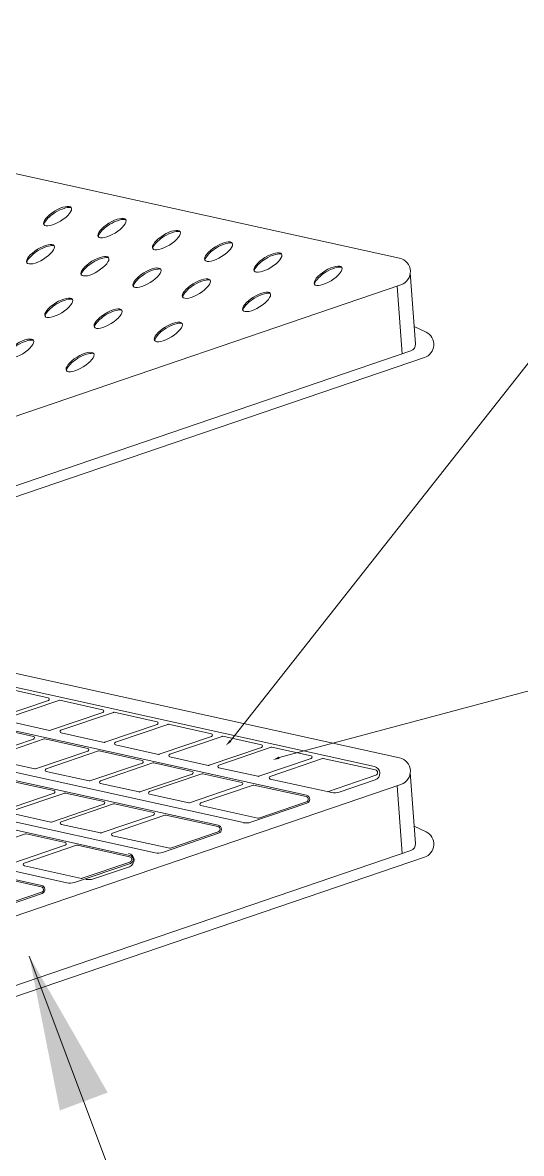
# Model space of a CAD drawing. Extents: x 2510 to 2649, y 709 to 759.
# Drawn here: x 2590.62 to 2593.18, y 741.07 to 746.89 of the extents above; entities that cross this region are included whole.
import ezdxf

# ---------------------------------------------------------------- set-up
doc = ezdxf.new("R2010")
doc.units = 0
doc.header["$MEASUREMENT"] = 0
doc.layers.get('0').update_dxf_attribs({"linetype": 'CONTINUOUS', "lineweight": 20})
doc.layers.add('DIM', color=3, linetype='CONTINUOUS', lineweight=9)
doc.styles.add('ROMANS', font='ROMANS.SHX', dxfattribs={"bigfont": 'gbcbig.shx'})
doc.dimstyles.new('汉博电子', dxfattribs={"dimtxt": 0.5, "dimasz": 0.8, "dimexe": 0.12, "dimexo": 0.19, "dimgap": 0.15, "dimtad": 1, "dimzin": 1, "dimdsep": 46, "dimtxsty": 'ROMANS', "dimcen": 2.13, "dimclrd": 3, "dimclre": 3, "dimclrt": 2, "dimazin": 2, "dimtfac": 1, "dimtmove": 0, "dimatfit": 3, "dimfxl": 1, "dimlwd": 13, "dimlwe": 13, "dimarcsym": 0})

msp = doc.modelspace()

# ---------------------------------------------------------------- linework, layer by layer
at = {"color": 141, "linetype": 'ByBlock'}
for p, q in [((2589.7536, 746.2996), (2592.5562, 745.6813)), ((2589.7536, 746.2996), (2592.5562, 745.6813)), ((2592.6119, 745.6071), (2592.6385, 745.2404)), ((2592.6119, 745.6071), (2592.6385, 745.2404)), ((2592.5639, 745.5444), (2588.5976, 744.1923)), ((2592.5639, 745.5444), (2588.5976, 744.1923)), ((2592.5447, 745.5379), (2592.57, 745.1889)), ((2592.5447, 745.5379), (2592.57, 745.1889)), ((2592.632, 745.3308), (2592.6927, 745.3011)), ((2592.632, 745.3308), (2592.6927, 745.3011)), ((2592.6145, 745.2041), (2588.6151, 743.8407)), ((2592.6145, 745.2041), (2588.6151, 743.8407)), ((2592.6845, 745.1697), (2588.6503, 743.7945)), ((2592.6845, 745.1697), (2588.6503, 743.7945)), ((2589.7536, 743.7266), (2592.5562, 743.1084)), ((2589.7123, 743.6628), (2592.4272, 743.0639)), ((2589.3125, 743.5265), (2592.0772, 742.9166)), ((2590.5268, 743.467), (2590.7477, 743.4183)), ((2590.7485, 743.4046), (2590.4785, 743.3125)), ((2590.8031, 743.405), (2590.5331, 743.3129)), ((2590.8069, 743.4052), (2591.0279, 743.3565)), ((2588.858, 743.3716), (2591.6227, 742.7617)), ((2588.9883, 743.385), (2591.7529, 742.7752)), ((2591.0286, 743.3428), (2590.7587, 743.2507)), ((2591.0833, 743.3432), (2590.8133, 743.2512)), ((2591.0871, 743.3434), (2591.308, 743.2947)), ((2590.5339, 743.2993), (2590.7548, 743.2505)), ((2591.3088, 743.281), (2591.0388, 743.1889)), ((2591.3634, 743.2814), (2591.0935, 743.1894)), ((2591.3672, 743.2816), (2591.5882, 743.2329)), ((2588.5338, 743.2301), (2591.2984, 742.6202)), ((2590.4503, 743.2682), (2590.6712, 743.2195)), ((2590.8141, 743.2375), (2591.035, 743.1887)), ((2591.5889, 743.2192), (2591.319, 743.1271)), ((2591.6436, 743.2196), (2591.3736, 743.1276)), ((2591.6474, 743.2198), (2591.845, 743.1762)), ((2588.4035, 743.2166), (2591.1682, 742.6068)), ((2590.672, 743.2058), (2590.402, 743.1138)), ((2590.7266, 743.2062), (2590.4567, 743.1142)), ((2590.7304, 743.2064), (2590.9514, 743.1577)), ((2591.0942, 743.1757), (2591.3151, 743.1269)), ((2591.8458, 743.1625), (2591.5758, 743.0705)), ((2591.8957, 743.164), (2591.6258, 743.0719)), ((2591.8996, 743.1642), (2592.1007, 743.1198)), ((2590.9521, 743.144), (2590.6822, 743.052)), ((2591.0068, 743.1444), (2590.7368, 743.0524)), ((2591.0106, 743.1446), (2591.2315, 743.0959)), ((2591.3744, 743.1139), (2591.572, 743.0703)), ((2592.1014, 743.1061), (2591.8315, 743.0141)), ((2592.1597, 743.1057), (2591.8897, 743.0137)), ((2592.1635, 743.1059), (2592.4323, 743.0467)), ((2587.9491, 743.0617), (2590.7137, 742.4518)), ((2588.0793, 743.0751), (2590.8439, 742.4653)), ((2590.4574, 743.1005), (2590.6783, 743.0518)), ((2591.2323, 743.0822), (2590.9623, 742.9902)), ((2591.2869, 743.0826), (2591.017, 742.9906)), ((2591.2907, 743.0828), (2591.4884, 743.0392)), ((2591.6266, 743.0582), (2591.8276, 743.0139)), ((2590.5561, 742.9897), (2590.777, 742.941)), ((2590.7376, 743.0387), (2590.9585, 742.99)), ((2591.4891, 743.0255), (2591.2192, 742.9335)), ((2591.5391, 743.027), (2591.2691, 742.935)), ((2591.5429, 743.0272), (2591.744, 742.9828)), ((2591.8905, 743), (2592.2074, 742.9301)), ((2592.4338, 743.0193), (2592.186, 742.9348)), ((2592.4311, 742.9954), (2592.2457, 742.9322)), ((2592.6119, 743.0342), (2592.6385, 742.6674)), ((2592.5639, 742.9714), (2588.5976, 741.6193)), ((2590.7778, 742.9273), (2590.5078, 742.8352)), ((2590.8324, 742.9277), (2590.5625, 742.8356)), ((2590.8363, 742.9279), (2591.0339, 742.8843)), ((2591.0177, 742.9769), (2591.2154, 742.9333)), ((2591.7448, 742.9692), (2591.4748, 742.8771)), ((2591.803, 742.9688), (2591.5331, 742.8767)), ((2591.8069, 742.969), (2592.0756, 742.9097)), ((2592.5447, 742.9649), (2592.57, 742.616)), ((2591.0347, 742.8706), (2590.7647, 742.7786)), ((2591.0846, 742.872), (2590.8147, 742.78)), ((2591.0884, 742.8723), (2591.2895, 742.8279)), ((2591.2699, 742.9213), (2591.471, 742.8769)), ((2592.0795, 742.8756), (2591.7912, 742.7773)), ((2592.0772, 742.8823), (2591.8313, 742.7985)), ((2590.5632, 742.822), (2590.7609, 742.7784)), ((2591.2903, 742.8142), (2591.0203, 742.7222)), ((2591.3485, 742.8138), (2591.0786, 742.7218)), ((2591.3524, 742.814), (2591.6211, 742.7548)), ((2591.5338, 742.863), (2591.8275, 742.7983)), ((2590.8154, 742.7663), (2591.0165, 742.722)), ((2592.632, 742.7578), (2592.6927, 742.7281)), ((2590.6301, 742.7171), (2590.3602, 742.6251)), ((2590.634, 742.7173), (2590.835, 742.673)), ((2591.0794, 742.7081), (2591.373, 742.6433)), ((2591.625, 742.7206), (2591.3367, 742.6224)), ((2591.6227, 742.7274), (2591.3768, 742.6436)), ((2590.8358, 742.6593), (2590.5658, 742.5672)), ((2590.8941, 742.6589), (2590.6241, 742.5669)), ((2590.8979, 742.6591), (2591.1667, 742.5998)), ((2592.6145, 742.6311), (2588.6151, 741.2677)), ((2592.6845, 742.5968), (2588.6503, 741.2215)), ((2590.6249, 742.5532), (2590.9185, 742.4884)), ((2591.1705, 742.5657), (2590.8822, 742.4674)), ((2591.1682, 742.5724), (2590.9223, 742.4886)), ((2591.1654, 742.5486), (2590.9801, 742.4854)), ((2590.4434, 742.5042), (2590.7122, 742.4449)), ((2590.716, 742.4108), (2590.4278, 742.3125)), ((2590.7137, 742.4175), (2590.4678, 742.3337))]:
    msp.add_line(p, q, dxfattribs=at)
at = {"linetype": 'ByBlock'}
for points in [[(2591.6865, 743.1962), (2594.6019, 746.895)], [(2591.9373, 743.11), (2596.7525, 744.3959)]]:
    msp.add_lwpolyline(points, dxfattribs=at)
at = {"color": 141, "linetype": 'ByBlock'}
for centre, radius, start, end in [((2592.5409, 745.6118), 0.0712, 288.82461, 77.56051), ((2592.5409, 745.6118), 0.0712, 288.82461, 77.56051), ((2592.6615, 745.2371), 0.0712, 288.82461, 63.98712), ((2592.6615, 745.2371), 0.0712, 288.82461, 63.98712), ((2592.603, 745.2378), 0.0356, 288.82461, 4.14915), ((2592.603, 745.2378), 0.0356, 288.82461, 4.14915), ((2590.7462, 743.4113), 0.00712, 288.82461, 77.56051), ((2590.8054, 743.3982), 0.00712, 77.56051, 108.82461), ((2591.0263, 743.3495), 0.00712, 288.82461, 77.56051), ((2591.0856, 743.3364), 0.00712, 77.56051, 108.82461), ((2591.3065, 743.2877), 0.00712, 288.82461, 77.56051), ((2591.3657, 743.2746), 0.00712, 77.56051, 108.82461), ((2590.6697, 743.2125), 0.00712, 288.82461, 77.56051), ((2590.7564, 743.2575), 0.00712, 257.56051, 288.82461), ((2590.8156, 743.2444), 0.00712, 108.82461, 257.56051), ((2591.5866, 743.2259), 0.00712, 288.82461, 77.56051), ((2591.6459, 743.2128), 0.00712, 77.56051, 108.82461), ((2590.7289, 743.1995), 0.00712, 77.56051, 108.82461), ((2591.0365, 743.1957), 0.00712, 257.56051, 288.82461), ((2591.0958, 743.1826), 0.00712, 108.82461, 257.56051), ((2591.8435, 743.1692), 0.00712, 288.82461, 77.56051), ((2591.898, 743.1572), 0.00712, 77.56051, 108.82461), ((2590.9498, 743.1507), 0.00712, 288.82461, 77.56051), ((2591.0091, 743.1377), 0.00712, 77.56051, 108.82461), ((2591.3167, 743.1339), 0.00712, 257.56051, 288.82461), ((2591.3759, 743.1208), 0.00712, 108.82461, 257.56051), ((2592.0991, 743.1129), 0.00712, 288.82461, 77.56051), ((2592.162, 743.099), 0.00712, 77.56051, 108.82461), ((2592.5409, 743.0388), 0.0712, 288.82461, 77.56051), ((2590.6799, 743.0587), 0.00712, 257.56051, 288.82461), ((2590.7391, 743.0456), 0.00712, 108.82461, 257.56051), ((2591.23, 743.0889), 0.00712, 288.82461, 77.56051), ((2591.2892, 743.0759), 0.00712, 77.56051, 108.82461), ((2591.5735, 743.0772), 0.00712, 257.56051, 288.82461), ((2591.6281, 743.0652), 0.00712, 108.82461, 257.56051), ((2592.4196, 743.0291), 0.0356, 288.82461, 77.56051), ((2592.4292, 743.0328), 0.0142, 288.82461, 77.56051), ((2590.96, 742.9969), 0.00712, 257.56051, 288.82461), ((2591.0193, 742.9838), 0.00712, 108.82461, 257.56051), ((2591.4869, 743.0323), 0.00712, 288.82461, 77.56051), ((2591.5414, 743.0202), 0.00712, 77.56051, 108.82461), ((2591.8292, 743.0208), 0.00712, 257.56051, 288.82461), ((2591.8292, 743.0208), 0.00712, 257.56051, 288.82461), ((2591.892, 743.007), 0.00712, 108.82461, 257.56051), ((2590.7755, 742.934), 0.00712, 288.82461, 77.56051), ((2590.8347, 742.9209), 0.00712, 77.56051, 108.82461), ((2591.2169, 742.9402), 0.00712, 257.56051, 288.82461), ((2591.2714, 742.9282), 0.00712, 108.82461, 257.56051), ((2591.7425, 742.9759), 0.00712, 288.82461, 77.56051), ((2591.8053, 742.962), 0.00712, 77.56051, 108.82461), ((2592.2227, 742.9996), 0.0712, 257.56051, 288.82461), ((2591.0324, 742.8773), 0.00712, 288.82461, 77.56051), ((2591.0869, 742.8653), 0.00712, 77.56051, 108.82461), ((2591.4725, 742.8839), 0.00712, 257.56051, 288.82461), ((2591.4725, 742.8839), 0.00712, 257.56051, 288.82461), ((2591.5354, 742.87), 0.00712, 108.82461, 257.56051), ((2592.0726, 742.8958), 0.0142, 288.82461, 77.56051), ((2592.0726, 742.8958), 0.0214, 288.82461, 77.56051), ((2591.288, 742.821), 0.00712, 288.82461, 77.56051), ((2591.3508, 742.8071), 0.00712, 77.56051, 108.82461), ((2590.7624, 742.7853), 0.00712, 257.56051, 288.82461), ((2590.817, 742.7733), 0.00712, 108.82461, 257.56051), ((2591.6181, 742.7408), 0.0142, 288.82461, 77.56051), ((2591.6181, 742.7408), 0.0214, 288.82461, 77.56051), ((2591.7682, 742.8447), 0.0712, 257.56051, 288.82461), ((2591.829, 742.8052), 0.00712, 257.56051, 288.82461), ((2590.6324, 742.7104), 0.00712, 77.56051, 108.82461), ((2591.018, 742.7289), 0.00712, 257.56051, 288.82461), ((2591.018, 742.7289), 0.00712, 257.56051, 288.82461), ((2591.0809, 742.7151), 0.00712, 108.82461, 257.56051), ((2592.6615, 742.6642), 0.0712, 288.82461, 63.98712), ((2590.8335, 742.666), 0.00712, 288.82461, 77.56051), ((2590.8964, 742.6521), 0.00712, 77.56051, 108.82461), ((2591.3745, 742.6503), 0.00712, 257.56051, 288.82461), ((2592.603, 742.6648), 0.0356, 288.82461, 4.14915), ((2591.154, 742.5823), 0.0356, 288.82461, 77.56051), ((2591.1636, 742.5859), 0.0142, 288.82461, 77.56051), ((2591.1636, 742.5859), 0.0214, 288.82461, 77.56051), ((2591.3138, 742.6898), 0.0712, 257.56051, 288.82461), ((2590.6264, 742.5601), 0.00712, 108.82461, 257.56051), ((2590.8593, 742.5348), 0.0712, 257.56051, 288.82461), ((2590.92, 742.4954), 0.00712, 257.56051, 288.82461), ((2590.9571, 742.5528), 0.0712, 257.56051, 288.82461), ((2590.7091, 742.431), 0.0142, 288.82461, 77.56051), ((2590.7091, 742.431), 0.0214, 288.82461, 77.56051)]:
    msp.add_arc(centre, radius, start, end, dxfattribs=at)
at = {"color": 141, "linetype": 'ByBlock', "extrusion": (0, 0, -1)}
for centre in [(2590.7959, 745.8985), (2591.0761, 745.8367), (2591.3562, 745.7749), (2590.7078, 745.7023), (2591.6247, 745.7157), (2590.9879, 745.6405), (2591.8786, 745.6597), (2591.2564, 745.5813), (2592.1888, 745.5912), (2591.5103, 745.5252), (2591.8205, 745.4568), (2590.802, 745.4263), (2591.0559, 745.3703), (2591.3661, 745.3019), (2590.6014, 745.2154), (2590.9116, 745.1469)]:
    msp.add_ellipse(centre, major_axis=(-0.0705, -0.0436), ratio=0.358104, dxfattribs=at)
at = {"color": 141, "linetype": 'ByBlock'}
for points in [[(2590.7263, 745.8538), (2590.7258, 745.8546), (2590.7255, 745.8556), (2590.7259, 745.8595), (2590.7267, 745.8623), (2590.7368, 745.8769), (2590.7434, 745.8853), (2590.7615, 745.9023), (2590.7729, 745.9108), (2590.7999, 745.9274), (2590.8159, 745.9346), (2590.8386, 745.9411), (2590.8536, 745.9442), (2590.8627, 745.9434), (2590.8655, 745.9426), (2590.8663, 745.9415), (2590.8664, 745.9414), (2590.8665, 745.9413)], [(2591.0064, 745.792), (2591.006, 745.7928), (2591.0057, 745.7938), (2591.006, 745.7977), (2591.0068, 745.8005), (2591.0169, 745.8151), (2591.0236, 745.8235), (2591.0416, 745.8405), (2591.053, 745.849), (2591.08, 745.8656), (2591.096, 745.8728), (2591.1188, 745.8793), (2591.1337, 745.8824), (2591.1428, 745.8816), (2591.1457, 745.8808), (2591.1465, 745.8797), (2591.1466, 745.8796), (2591.1467, 745.8795)], [(2591.2866, 745.7302), (2591.2861, 745.731), (2591.2858, 745.732), (2591.2862, 745.7359), (2591.287, 745.7387), (2591.2971, 745.7533), (2591.3037, 745.7617), (2591.3218, 745.7787), (2591.3332, 745.7872), (2591.3602, 745.8038), (2591.3762, 745.811), (2591.3989, 745.8175), (2591.4139, 745.8206), (2591.423, 745.8198), (2591.4258, 745.819), (2591.4266, 745.8179), (2591.4267, 745.8178), (2591.4268, 745.8177)], [(2590.6381, 745.6576), (2590.6377, 745.6584), (2590.6374, 745.6594), (2590.6377, 745.6633), (2590.6385, 745.6661), (2590.6487, 745.6807), (2590.6553, 745.6891), (2590.6733, 745.7061), (2590.6847, 745.7146), (2590.7117, 745.7312), (2590.7277, 745.7384), (2590.7505, 745.7449), (2590.7654, 745.748), (2590.7745, 745.7472), (2590.7774, 745.7464), (2590.7782, 745.7453), (2590.7783, 745.7452), (2590.7784, 745.7451)], [(2591.5551, 745.671), (2591.5546, 745.6717), (2591.5543, 745.6727), (2591.5547, 745.6767), (2591.5555, 745.6794), (2591.5656, 745.6941), (2591.5722, 745.7025), (2591.5903, 745.7194), (2591.6017, 745.728), (2591.6287, 745.7445), (2591.6447, 745.7518), (2591.6674, 745.7583), (2591.6824, 745.7613), (2591.6915, 745.7605), (2591.6943, 745.7598), (2591.6951, 745.7586), (2591.6952, 745.7586), (2591.6953, 745.7585)], [(2590.9183, 745.5958), (2590.9178, 745.5966), (2590.9175, 745.5976), (2590.9179, 745.6015), (2590.9187, 745.6043), (2590.9288, 745.6189), (2590.9354, 745.6273), (2590.9535, 745.6443), (2590.9649, 745.6528), (2590.9919, 745.6694), (2591.0079, 745.6766), (2591.0306, 745.6831), (2591.0456, 745.6862), (2591.0547, 745.6854), (2591.0575, 745.6846), (2591.0583, 745.6835), (2591.0584, 745.6834), (2591.0585, 745.6833)], [(2591.809, 745.615), (2591.8086, 745.6157), (2591.8082, 745.6167), (2591.8086, 745.6206), (2591.8094, 745.6234), (2591.8195, 745.638), (2591.8261, 745.6465), (2591.8442, 745.6634), (2591.8556, 745.672), (2591.8826, 745.6885), (2591.8986, 745.6958), (2591.9213, 745.7023), (2591.9363, 745.7053), (2591.9454, 745.7045), (2591.9482, 745.7038), (2591.949, 745.7026), (2591.9491, 745.7026), (2591.9492, 745.7025)], [(2591.1868, 745.5366), (2591.1864, 745.5373), (2591.186, 745.5383), (2591.1864, 745.5422), (2591.1872, 745.545), (2591.1973, 745.5596), (2591.204, 745.5681), (2591.222, 745.585), (2591.2334, 745.5936), (2591.2604, 745.6101), (2591.2764, 745.6174), (2591.2991, 745.6239), (2591.3141, 745.6269), (2591.3232, 745.6261), (2591.326, 745.6254), (2591.3268, 745.6242), (2591.3269, 745.6242), (2591.327, 745.6241)], [(2592.1192, 745.5466), (2592.1188, 745.5473), (2592.1184, 745.5483), (2592.1188, 745.5522), (2592.1196, 745.555), (2592.1297, 745.5696), (2592.1363, 745.578), (2592.1544, 745.595), (2592.1658, 745.6036), (2592.1928, 745.6201), (2592.2088, 745.6274), (2592.2315, 745.6339), (2592.2465, 745.6369), (2592.2556, 745.6361), (2592.2584, 745.6354), (2592.2592, 745.6342), (2592.2593, 745.6341), (2592.2594, 745.634)], [(2591.4407, 745.4806), (2591.4403, 745.4813), (2591.4399, 745.4823), (2591.4403, 745.4862), (2591.4411, 745.489), (2591.4512, 745.5036), (2591.4579, 745.5121), (2591.4759, 745.529), (2591.4873, 745.5376), (2591.5143, 745.5541), (2591.5303, 745.5614), (2591.553, 745.5679), (2591.568, 745.5709), (2591.5771, 745.5701), (2591.5799, 745.5694), (2591.5807, 745.5682), (2591.5808, 745.5682), (2591.5809, 745.5681)], [(2591.7509, 745.4122), (2591.7505, 745.4129), (2591.7501, 745.4139), (2591.7505, 745.4178), (2591.7513, 745.4206), (2591.7614, 745.4352), (2591.7681, 745.4436), (2591.7861, 745.4606), (2591.7975, 745.4692), (2591.8245, 745.4857), (2591.8405, 745.493), (2591.8632, 745.4995), (2591.8782, 745.5025), (2591.8873, 745.5017), (2591.8901, 745.501), (2591.8909, 745.4998), (2591.891, 745.4997), (2591.8911, 745.4996)], [(2590.7323, 745.3817), (2590.7319, 745.3824), (2590.7315, 745.3834), (2590.7319, 745.3873), (2590.7327, 745.3901), (2590.7428, 745.4047), (2590.7495, 745.4131), (2590.7675, 745.4301), (2590.7789, 745.4387), (2590.8059, 745.4552), (2590.8219, 745.4625), (2590.8446, 745.469), (2590.8596, 745.472), (2590.8687, 745.4712), (2590.8715, 745.4705), (2590.8723, 745.4693), (2590.8724, 745.4692), (2590.8726, 745.4691)], [(2590.9862, 745.3257), (2590.9858, 745.3264), (2590.9854, 745.3274), (2590.9858, 745.3313), (2590.9866, 745.3341), (2590.9967, 745.3487), (2591.0034, 745.3571), (2591.0214, 745.3741), (2591.0328, 745.3826), (2591.0598, 745.3992), (2591.0758, 745.4065), (2591.0985, 745.413), (2591.1135, 745.416), (2591.1226, 745.4152), (2591.1254, 745.4145), (2591.1262, 745.4133), (2591.1264, 745.4132), (2591.1265, 745.4131)], [(2591.2964, 745.2572), (2591.296, 745.258), (2591.2956, 745.259), (2591.296, 745.2629), (2591.2968, 745.2657), (2591.3069, 745.2803), (2591.3136, 745.2887), (2591.3316, 745.3057), (2591.343, 745.3142), (2591.37, 745.3308), (2591.386, 745.338), (2591.4087, 745.3445), (2591.4237, 745.3476), (2591.4328, 745.3468), (2591.4356, 745.346), (2591.4364, 745.3449), (2591.4366, 745.3448), (2591.4367, 745.3447)], [(2590.5317, 745.1707), (2590.5313, 745.1715), (2590.531, 745.1725), (2590.5313, 745.1764), (2590.5321, 745.1791), (2590.5422, 745.1938), (2590.5489, 745.2022), (2590.5669, 745.2191), (2590.5783, 745.2277), (2590.6053, 745.2443), (2590.6213, 745.2515), (2590.644, 745.258), (2590.659, 745.261), (2590.6681, 745.2603), (2590.671, 745.2595), (2590.6718, 745.2584), (2590.6719, 745.2583), (2590.672, 745.2582)], [(2590.8419, 745.1023), (2590.8415, 745.103), (2590.8412, 745.104), (2590.8415, 745.1079), (2590.8423, 745.1107), (2590.8524, 745.1253), (2590.8591, 745.1338), (2590.8771, 745.1507), (2590.8885, 745.1593), (2590.9155, 745.1758), (2590.9315, 745.1831), (2590.9542, 745.1896), (2590.9692, 745.1926), (2590.9783, 745.1918), (2590.9812, 745.1911), (2590.982, 745.1899), (2590.9821, 745.1898), (2590.9822, 745.1898)]]:
    msp.add_open_spline(points, degree=3, knots=[0, 0, 0, 0, 0.263772, 0.263772, 0.527545, 0.527545, 1.05543, 1.05543, 1.583315, 1.583315, 2.238669, 2.238669, 2.694008, 2.694008, 2.998209, 2.998209, 3.030362, 3.030362, 3.030362, 3.030362], dxfattribs=at)
at = {"linetype": 'ByBlock'}
for points in [[(2591.6906, 743.1918), (2591.6606, 743.1717), (2591.6825, 743.2005)], [(2591.9393, 743.1044), (2591.9038, 743.0979), (2591.9353, 743.1156)]]:
    msp.add_solid(points, dxfattribs=at)

# ---------------------------------------------------------------- leaders
at = {"layer": 'DIM', "linetype": 'ByBlock'}
msp.add_leader([(2590.6498, 742.0885), (2591.2632, 740.4528), (2593.0255, 740.4528)], dimstyle='汉博电子', override={"dimgap": 0.1, "dimtad": 0}, dxfattribs=at)

doc.saveas('drawing.dxf')
